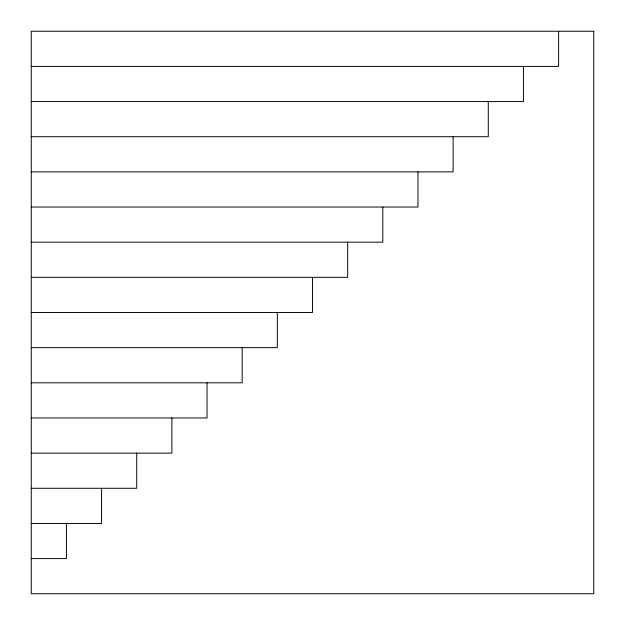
<?xml version="1.0" encoding="UTF-8"?>
<svg xmlns="http://www.w3.org/2000/svg" width="625" height="625" viewBox="0 0 625 625"><rect width="100%" height="100%" fill="white"/><g stroke="black" fill="none" stroke-linecap="round" stroke-linejoin="round"><path stroke-width="0.94" d="M31.25 66.406L558.594 66.406L558.594 31.25M31.25 101.562L523.438 101.562L523.438 66.406M31.25 136.719L488.281 136.719L488.281 101.562M31.25 171.875L453.125 171.875L453.125 136.719M31.25 207.031L417.969 207.031L417.969 171.875M31.25 242.188L382.812 242.188L382.812 207.031M31.25 277.344L347.656 277.344L347.656 242.188M31.25 312.5L312.5 312.5L312.5 277.344M31.25 347.656L277.344 347.656L277.344 312.5M31.25 382.812L242.188 382.812L242.188 347.656M31.25 417.969L207.031 417.969L207.031 382.812M31.25 453.125L171.875 453.125L171.875 417.969M31.25 488.281L136.719 488.281L136.719 453.125M31.25 523.438L101.562 523.438L101.562 488.281M31.25 558.594L66.406 558.594L66.406 523.438M593.75 31.25L31.25 31.25L31.25 593.75L593.75 593.75L593.75 31.25"/></g></svg>
